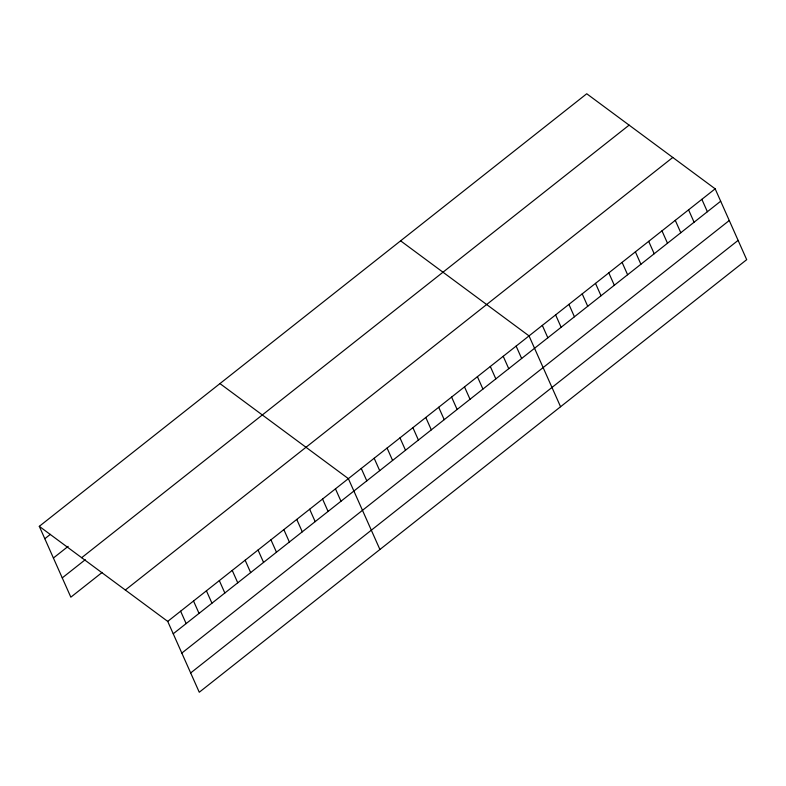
<?xml version="1.0" encoding="UTF-8"?>
<svg xmlns="http://www.w3.org/2000/svg" width="786" height="786" viewBox="0 0 786 786"><rect width="100%" height="100%" fill="white"/><g stroke="black" fill="none" stroke-linecap="round" stroke-linejoin="round"><path stroke-width="1.18" d="M39.3 526.335L586.739 93.76L715.162 188.827L746.7 259.665L199.261 692.24L167.713 621.392L39.3 526.335L70.838 597.173L102.18 572.414M44.822 538.724L50.343 534.352M53.409 558.011L68.156 546.358M81.675 557.696L629.124 125.131M62.251 577.887L85.301 559.681M125.338 590.021L672.777 157.455M167.713 621.392L715.162 188.827M173.234 633.781L720.674 201.216M181.821 653.078L729.261 220.512M190.674 672.944L738.113 240.378M400.614 240.84L529.027 335.897L560.565 406.745M219.952 383.588L348.375 478.645L379.913 549.493M701.859 199.33L707.38 211.729M688.565 209.833L694.087 222.232M675.272 220.345L680.794 232.735M661.979 230.848L667.491 243.238M648.686 241.351L654.198 253.74M635.393 251.854L640.904 264.253M622.09 262.367L627.611 274.756M608.796 272.87L614.318 285.259M595.503 283.373L601.025 295.762M582.21 293.876L587.722 306.275M568.917 304.379L574.428 316.778M555.614 314.891L561.135 327.281M542.32 325.394L547.842 337.784M516.127 346.095L521.639 358.485M503.217 356.294L508.738 368.683M490.317 366.482L495.828 378.881M477.407 376.681L482.928 389.08M464.506 386.879L470.028 399.268M451.606 397.077L457.118 409.467M438.696 407.276L444.218 419.665M425.796 417.464L431.317 429.863M412.896 427.663L418.407 440.062M399.986 437.861L405.507 450.25M387.085 448.059L392.597 460.449M374.175 458.258L379.697 470.647M361.275 468.446L366.797 480.845M335.465 488.843L340.986 501.232M322.565 499.041L328.076 511.431M309.655 509.23L315.176 521.629M296.754 519.428L302.276 531.827M283.854 529.626L289.366 542.016M270.944 539.825L276.466 552.214M258.044 550.023L263.565 562.412M245.144 560.212L250.655 572.611M232.234 570.41L237.755 582.799M219.333 580.608L224.845 592.998M206.423 590.807L211.945 603.196M193.523 600.995L199.045 613.394M180.623 611.194L186.135 623.593"/></g></svg>
